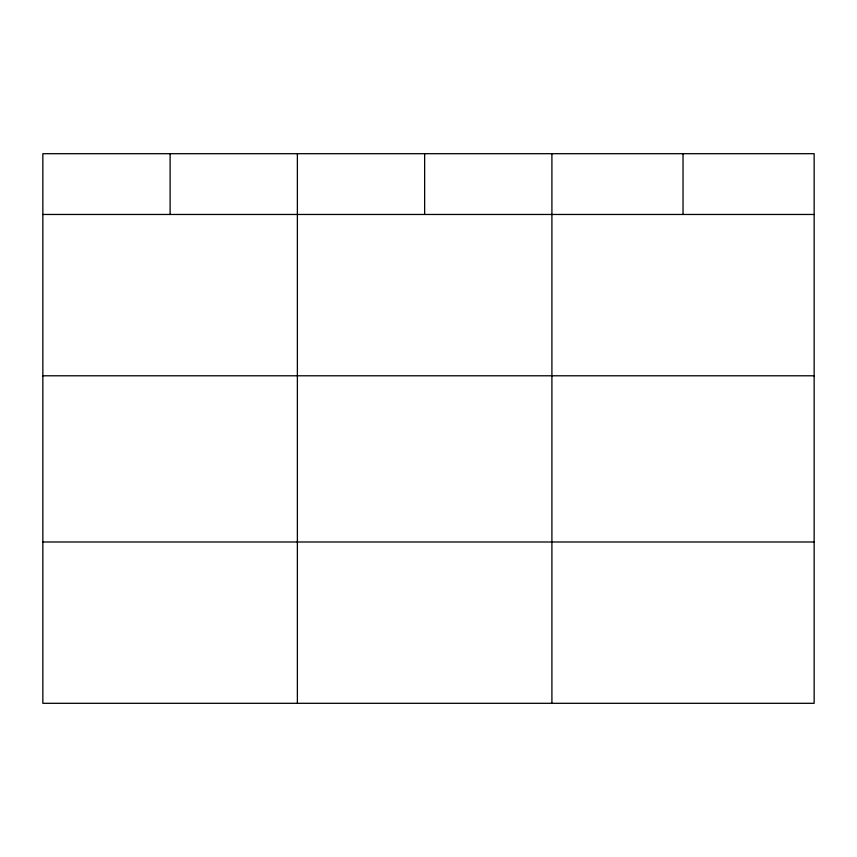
<?xml version="1.0" encoding="UTF-8"?>
<svg xmlns="http://www.w3.org/2000/svg" width="857" height="857" viewBox="0 0 857 857"><rect width="100%" height="100%" fill="white"/><g stroke="black" fill="none" stroke-linecap="round" stroke-linejoin="round"><path stroke-width="1.29" d="M814.15 214.464L814.15 703.308L42.85 703.308L42.85 153.692L814.15 153.692L814.15 214.464L42.85 214.464M42.85 375.784L814.15 375.784M42.85 541.988L814.15 541.988M683.029 153.692L683.029 214.464M551.908 153.692L551.908 703.308M424.644 153.692L424.644 214.464M297.379 153.692L297.379 703.308M170.115 153.692L170.115 214.464"/></g></svg>
